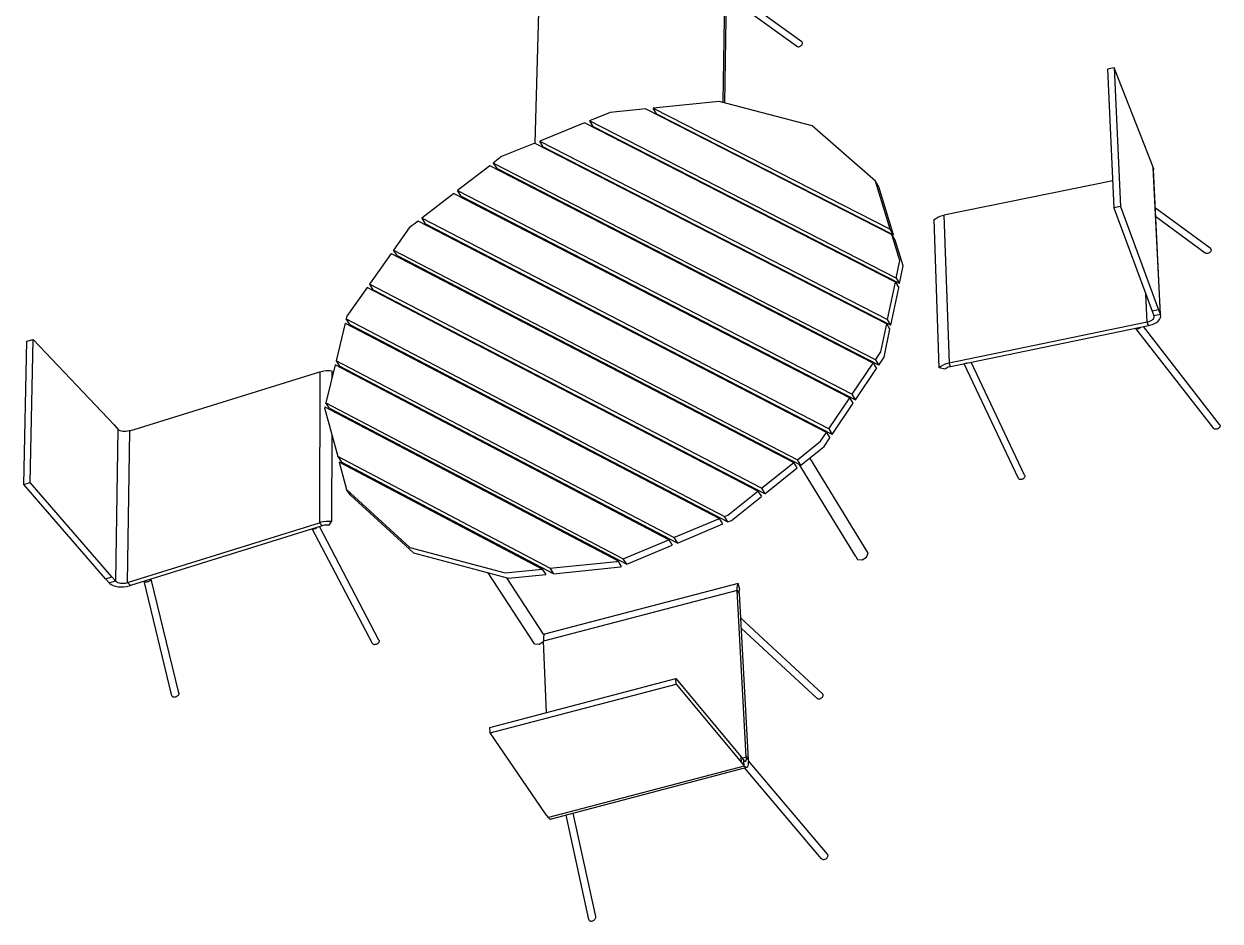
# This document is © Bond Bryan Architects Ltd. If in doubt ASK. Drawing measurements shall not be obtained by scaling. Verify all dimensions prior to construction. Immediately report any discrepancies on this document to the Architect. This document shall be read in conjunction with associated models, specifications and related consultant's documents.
# Model space of a CAD drawing. Header units: millimetres. Extents: x 14050 to 24936, y -11631 to -4577.
# Drawn here: x 14586 to 15524, y -10290 to -9586 of the extents above; entities that cross this region are included whole.
import ezdxf

# ---------------------------------------------------------------- set-up
doc = ezdxf.new("R2010")
doc.units = ezdxf.units.MM
doc.header["$MEASUREMENT"] = 0
doc.layers.add('NewA-Ee_40_20-M_GeneralFFAndEInternalMovable', color=7, linetype='Continuous')

# ---------------------------------------------------------------- blocks, each defined once
blk = doc.blocks.new('Section Elem_167_1', base_point=(19801.11, -7873.17))
at = {"layer": 'NewA-Ee_40_20-M_GeneralFFAndEInternalMovable', "linetype": 'Continuous'}
for p, q in [((15131.41, -9646.75), (15079.77, -9651.89)), ((15204.34, -9665.65), (15131.41, -9646.75)), ((15046.12, -9655.24), (15029.7, -9661.93)), ((15073.94, -9652.47), (15046.12, -9655.24)), ((15073.94, -9652.47), (15266.98, -9751.07)), ((15079.77, -9651.89), (15265.67, -9746.81)), ((15082.41, -9656.25), (15079.77, -9651.89)), ((15082.41, -9656.25), (15268.23, -9751.15)), ((15025.82, -9663.51), (14990.81, -9677.76)), ((15269.66, -9788.4), (15025.82, -9663.51)), ((15270.35, -9785.14), (15029.7, -9661.93)), ((15029.7, -9661.93), (15032.37, -9666.28)), ((15272.91, -9789.47), (15032.37, -9666.28)), ((15254.14, -9709.26), (15204.34, -9665.65)), ((14990.81, -9677.76), (15263.53, -9817.78)), ((14993.51, -9682.11), (14990.81, -9677.76)), ((14986.92, -9679.34), (14960.93, -9689.92)), ((14986.92, -9679.34), (15262.84, -9821.05)), ((14993.51, -9682.11), (15266.1, -9822.1)), ((14951.61, -9697.11), (14926.39, -9716.58)), ((15252.21, -9851.93), (14951.61, -9697.11)), ((14960.93, -9689.92), (14954.41, -9694.95)), ((15254.03, -9849.23), (14954.41, -9694.95)), ((14954.41, -9694.95), (14957.13, -9699.3)), ((15256.62, -9853.54), (14957.13, -9699.3)), ((15171.93, -9701.9), (15171.7, -9702.41)), ((15177.54, -9705.39), (15178.11, -9705.06)), ((15186.33, -9709.88), (15185.86, -9709.08)), ((15265.67, -9746.81), (15254.14, -9709.26)), ((15256.7, -9713.61), (15254.14, -9709.26)), ((15268.23, -9751.15), (15256.7, -9713.61)), ((14923.58, -9718.74), (14898.27, -9738.27)), ((14923.58, -9718.74), (15233.97, -9879.05)), ((14926.39, -9716.58), (15235.8, -9876.33)), ((14929.13, -9720.92), (14926.39, -9716.58)), ((14929.13, -9720.92), (15238.4, -9880.64)), ((14895.45, -9740.44), (14888.41, -9745.88)), ((15215.65, -9906.28), (14895.45, -9740.44)), ((15217.48, -9903.55), (14898.27, -9738.27)), ((14898.27, -9738.27), (14901.04, -9742.61)), ((15220.1, -9907.85), (14901.04, -9742.61)), ((15177.15, -9740.42), (15176.67, -9740.77)), ((15180.31, -9742.05), (15179.83, -9742.39)), ((14888.41, -9745.88), (14876.16, -9763.21)), ((15200.89, -9753.17), (15200.38, -9752.32)), ((15268.23, -9751.15), (15265.67, -9746.81)), ((15273.22, -9771.38), (15266.98, -9751.07)), ((15269.54, -9755.4), (15266.98, -9751.07)), ((15147.83, -9761.36), (15147.33, -9761.72)), ((15217.2, -9761.53), (15216.7, -9760.68)), ((15275.78, -9775.71), (15269.54, -9755.4)), ((14874.28, -9765.88), (14857.26, -9789.96)), ((14874.28, -9765.88), (15190.02, -9929.87)), ((14876.16, -9763.21), (15192.83, -9927.63)), ((14878.95, -9767.54), (14876.16, -9763.21)), ((14878.95, -9767.54), (15195.46, -9931.93)), ((15151.01, -9762.99), (15150.5, -9763.35)), ((15270.35, -9785.14), (15273.22, -9771.38)), ((15272.91, -9789.47), (15275.78, -9775.71)), ((15164.7, -9950.05), (14857.26, -9789.96)), ((14857.26, -9789.96), (14860.06, -9794.28)), ((15118.43, -9782.37), (15117.89, -9782.75)), ((15121.6, -9784), (15121.07, -9784.39)), ((15263.53, -9817.78), (15269.66, -9788.4)), ((15269.66, -9788.4), (15272.23, -9792.72)), ((15270.35, -9785.14), (15272.91, -9789.47)), ((14855.37, -9792.64), (14839.56, -9815.02)), ((15161.89, -9952.29), (14855.37, -9792.64)), ((15167.36, -9954.33), (14860.06, -9794.28)), ((14937.64, -9798.79), (14936.91, -9797.64)), ((15266.1, -9822.1), (15272.23, -9792.72)), ((14954.98, -9807.8), (14954.26, -9806.65)), ((15088.92, -9803.44), (15088.36, -9803.84)), ((15092.1, -9805.08), (15091.54, -9805.49)), ((15232.09, -9805.26), (15231.55, -9804.35)), ((15238.53, -9808.56), (15239.1, -9808.23)), ((14839.56, -9815.02), (14839.03, -9817.2)), ((14839.03, -9817.2), (15135.73, -9972.14)), ((14841.84, -9821.52), (14839.03, -9817.2)), ((15266.1, -9822.1), (15263.53, -9817.78)), ((14838.24, -9820.48), (14831.1, -9850.01)), ((14838.24, -9820.48), (15131.76, -9973.8)), ((14841.84, -9821.52), (15138.4, -9976.42)), ((15059.32, -9824.58), (15058.73, -9825.01)), ((15062.51, -9826.23), (15061.91, -9826.66)), ((15258.28, -9842.92), (15262.84, -9821.05)), ((15260.86, -9847.24), (15265.42, -9825.37)), ((15265.42, -9825.37), (15262.84, -9821.05)), ((15254.03, -9849.23), (15258.28, -9842.92)), ((15256.62, -9853.54), (15260.86, -9847.24)), ((14830.31, -9853.3), (14823.13, -9882.98)), ((15092.06, -9990.41), (14830.31, -9853.3)), ((15096.03, -9988.75), (14831.1, -9850.01)), ((14831.1, -9850.01), (14833.93, -9854.32)), ((15098.73, -9993.02), (14833.93, -9854.32)), ((14972.64, -9853.72), (14971.88, -9852.52)), ((15037.04, -9850.42), (15037.42, -9849.85)), ((15039.96, -9851.93), (15040.34, -9851.36)), ((15235.8, -9876.33), (15252.21, -9851.93)), ((15238.4, -9880.64), (15254.8, -9856.24)), ((15252.21, -9851.93), (15254.8, -9856.24)), ((15254.03, -9849.23), (15256.62, -9853.54)), ((14989.89, -9862.7), (14989.12, -9861.5)), ((14823.13, -9882.98), (15056.23, -10005.4)), ((14825.97, -9887.28), (14823.13, -9882.98)), ((15018.79, -9877.76), (15019.19, -9877.16)), ((15021.71, -9879.28), (15022.11, -9878.68)), ((15217.48, -9903.55), (15233.97, -9879.05)), ((15220.1, -9907.85), (15236.57, -9883.35)), ((15236.57, -9883.35), (15233.97, -9879.05)), ((15238.4, -9880.64), (15235.8, -9876.33)), ((14822.34, -9886.28), (14822.15, -9887.04)), ((14822.15, -9887.04), (14832.46, -9925.24)), ((14822.34, -9886.28), (15052.25, -10007.06)), ((14825.97, -9887.28), (15058.96, -10009.67)), ((15000.47, -9905.22), (15000.88, -9904.59)), ((15003.39, -9906.74), (15003.8, -9906.12)), ((15211.05, -9913.11), (15215.65, -9906.28)), ((15213.68, -9917.4), (15218.27, -9910.58)), ((15215.65, -9906.28), (15218.27, -9910.58)), ((15217.48, -9903.55), (15220.1, -9907.85)), ((15192.83, -9927.63), (15211.05, -9913.11)), ((15195.46, -9931.93), (15213.68, -9917.4)), ((14998.75, -10012.83), (14832.46, -9925.24)), ((14832.46, -9925.24), (14835.3, -9929.53)), ((14992.75, -10013.44), (14833.64, -9929.61)), ((14833.64, -9929.61), (14839.38, -9950.9)), ((15001.52, -10017.1), (14835.3, -9929.53)), ((15164.7, -9950.05), (15190.02, -9929.87)), ((15192.66, -9934.16), (15190.02, -9929.87)), ((15195.46, -9931.93), (15192.83, -9927.63)), ((15238.53, -10003.53), (15194.11, -9931.22)), ((15248.42, -10000.95), (15202.63, -9926.21)), ((14982.06, -9932.79), (14982.5, -9932.14)), ((14984.98, -9934.32), (14985.42, -9933.67)), ((15167.36, -9954.33), (15192.66, -9934.16)), ((15164.7, -9950.05), (15167.36, -9954.33)), ((14839.38, -9950.9), (14889.03, -9996.48)), ((14842.22, -9955.18), (14839.38, -9950.9)), ((14842.22, -9955.18), (14891.85, -10000.76)), ((15138.38, -9971.03), (15161.89, -9952.29)), ((15141.05, -9975.31), (15164.55, -9956.58)), ((15161.89, -9952.29), (15164.55, -9956.58)), ((14963.58, -9960.48), (14964.04, -9959.8)), ((14966.5, -9962.02), (14966.96, -9961.34)), ((14925.22, -9977.86), (14924.26, -9976.4)), ((15096.03, -9988.75), (15131.76, -9973.8)), ((15098.73, -9993.02), (15134.44, -9978.08)), ((15134.44, -9978.08), (15131.76, -9973.8)), ((15135.73, -9972.14), (15138.38, -9971.03)), ((15138.4, -9976.42), (15135.73, -9972.14)), ((15138.4, -9976.42), (15141.05, -9975.31)), ((14943.55, -9987.52), (14942.6, -9986.06)), ((14945.02, -9988.29), (14945.5, -9987.59)), ((14889.03, -9996.48), (14963.58, -10016.42)), ((14947.95, -9989.83), (14948.42, -9989.13)), ((15056.23, -10005.4), (15092.06, -9990.41)), ((15058.96, -10009.67), (15094.76, -9994.69)), ((15092.06, -9990.41), (15094.76, -9994.69)), ((15096.03, -9988.75), (15098.73, -9993.02)), ((14891.85, -10000.76), (14966.37, -10020.69)), ((15058.96, -10009.67), (15056.23, -10005.4)), ((15238.53, -10003.53), (15240.06, -10005.93)), ((15240.06, -10005.93), (15243.59, -10006.17)), ((15243.59, -10006.17), (15247.05, -10004.11)), ((15247.05, -10004.11), (15248.42, -10000.95)), ((14963.58, -10016.42), (14992.75, -10013.44)), ((14992.75, -10013.44), (14995.52, -10017.71)), ((14998.75, -10012.83), (15051.33, -10007.45)), ((14998.75, -10012.83), (15001.52, -10017.1)), ((15001.52, -10017.1), (15054.07, -10011.72)), ((15051.33, -10007.45), (15052.25, -10007.06)), ((15054.98, -10011.34), (15052.25, -10007.06)), ((15054.07, -10011.72), (15054.98, -10011.34)), ((14986.81, -10072), (14950.46, -10016.44)), ((14993.82, -10064.55), (14964.95, -10020.31)), ((14966.37, -10020.69), (14995.52, -10017.71)), ((14986.81, -10072), (14990.35, -10072.24)), ((14990.35, -10072.24), (14993.69, -10070.27)), ((14994.15, -10065.09), (14993.82, -10064.55))]:
    blk.add_line(p, q, dxfattribs=at)
blk = doc.blocks.new('Section Elem_178_1', base_point=(19801.11, -7873.17))
at = {"layer": 'NewA-Ee_40_20-M_GeneralFFAndEInternalMovable', "linetype": 'Continuous'}
for p, q in [((15082.79, -9443.94), (14944.09, -9478.47)), ((15082.86, -9440.47), (14944.21, -9474.98)), ((15082.86, -9440.47), (15082.79, -9443.94)), ((15131.98, -9527.57), (15082.79, -9443.94)), ((15132.04, -9524.1), (15082.86, -9440.47)), ((14944.21, -9474.98), (14944.09, -9478.47)), ((14944.09, -9478.47), (14985.76, -9564.25)), ((15132.04, -9524.1), (15131.98, -9527.57)), ((15134.05, -9531.48), (15131.98, -9527.57)), ((15134.1, -9528.01), (15132.04, -9524.1)), ((15134.1, -9528.01), (15134.05, -9531.48)), ((15134.1, -9528.01), (15134.42, -9528.6)), ((14987.89, -9568.15), (15134.05, -9531.48)), ((15134.05, -9531.48), (15134.23, -9531.82)), ((15134.23, -9531.82), (15134.58, -9532.63)), ((15134.42, -9528.6), (15135.03, -9530.03)), ((15134.58, -9532.63), (15134.91, -9533.55)), ((15134.91, -9533.55), (15135.22, -9534.54)), ((15135.03, -9530.03), (15135.62, -9531.63)), ((15135.22, -9534.54), (15135.49, -9535.59)), ((15135.49, -9535.59), (15135.71, -9536.65)), ((15135.62, -9531.63), (15136.15, -9533.38)), ((15135.71, -9536.65), (15135.88, -9537.69)), ((15135.88, -9537.69), (15135.99, -9538.68)), ((15136.15, -9533.38), (15136.62, -9535.2)), ((15136.62, -9535.2), (15137.01, -9537.05)), ((15137.01, -9537.05), (15137.31, -9538.88)), ((14989.88, -9576.71), (15136.04, -9540.01)), ((15136.04, -9540.01), (15134.39, -9647.53)), ((15135.99, -9538.68), (15136.04, -9539.6)), ((15135.99, -9647.94), (15137.58, -9542.93)), ((15136.04, -9539.6), (15136.04, -9540.01)), ((15137.58, -9542.93), (15136.04, -9540.01)), ((15137.31, -9538.88), (15137.5, -9540.62)), ((15137.5, -9540.62), (15137.59, -9542.22)), ((15137.58, -9542.93), (15137.53, -9542.94)), ((15137.59, -9542.22), (15137.58, -9542.93)), ((14985.76, -9564.25), (14987.89, -9568.15)), ((15192.22, -9603.36), (15137.27, -9563.76)), ((15196.23, -9599.76), (15137.36, -9557.27)), ((14988.07, -9568.5), (14987.89, -9568.15)), ((14988.44, -9569.31), (14988.07, -9568.5)), ((14988.78, -9570.23), (14988.44, -9569.31)), ((14989.09, -9571.23), (14988.78, -9570.23)), ((14989.36, -9572.27), (14989.09, -9571.23)), ((14989.58, -9573.34), (14989.36, -9572.27)), ((14989.74, -9574.38), (14989.58, -9573.34)), ((14989.85, -9575.38), (14989.74, -9574.38)), ((14989.88, -9576.71), (14986.94, -9679.35)), ((14989.89, -9576.3), (14989.85, -9575.38)), ((14989.88, -9576.71), (14989.89, -9576.3)), ((15192.22, -9603.36), (15192.53, -9603.53)), ((15194.65, -9603.44), (15195.09, -9603.24)), ((15195.09, -9603.24), (15195.5, -9602.98)), ((15195.5, -9602.98), (15195.88, -9602.69)), ((15195.88, -9602.69), (15196.2, -9602.36)), ((15196.2, -9602.36), (15196.46, -9602)), ((15196.49, -9599.98), (15196.23, -9599.76)), ((15196.46, -9602), (15196.66, -9601.64)), ((15196.68, -9600.25), (15196.49, -9599.98)), ((15196.66, -9601.64), (15196.78, -9601.27)), ((15196.79, -9600.56), (15196.68, -9600.25)), ((15196.78, -9601.27), (15196.83, -9600.91)), ((15196.83, -9600.91), (15196.79, -9600.56)), ((15192.53, -9603.53), (15192.9, -9603.64)), ((15192.9, -9603.64), (15193.31, -9603.69)), ((15193.31, -9603.69), (15193.75, -9603.67)), ((15193.75, -9603.67), (15194.2, -9603.58)), ((15194.2, -9603.58), (15194.65, -9603.44)), ((15088.27, -9659.24), (15087.54, -9659.42)), ((15098.14, -9664.84), (15098.87, -9664.65)), ((15041.67, -9671.04), (15040.9, -9671.24)), ((15051.49, -9676.66), (15052.26, -9676.46)), ((14994.99, -9682.86), (14994.18, -9683.07)), ((15004.76, -9688.5), (15005.57, -9688.3)), ((15006.39, -9689.34), (15006.2, -9688.62)), ((15198.89, -9716.29), (15197.71, -9715.13)), ((15010.63, -9727.51), (15010.44, -9726.75)), ((15017.28, -9730.93), (15017.08, -9730.17))]:
    blk.add_line(p, q, dxfattribs=at)
blk = doc.blocks.new('Section Elem_179_1', base_point=(19801.11, -7873.17))
at = {"layer": 'NewA-Ee_40_20-M_GeneralFFAndEInternalMovable', "linetype": 'Continuous'}
for p, q in [((15441.11, -9620.35), (15436.06, -9621.37)), ((15436.06, -9621.37), (15441, -9730.11)), ((15470.49, -9694.83), (15441.11, -9620.35)), ((15441.11, -9620.35), (15446.09, -9729.07)), ((15471.85, -9698.42), (15470.49, -9694.83)), ((15471.85, -9698.42), (15472.06, -9698.97)), ((15477.38, -9813.75), (15471.85, -9698.42)), ((15472.06, -9698.97), (15472.12, -9700.12)), ((15477.59, -9814.3), (15472.12, -9700.12)), ((15440.03, -9708.79), (15307.71, -9735.83)), ((15446.09, -9729.07), (15441, -9730.11)), ((15441, -9730.11), (15470.96, -9811.22)), ((15446.09, -9729.07), (15476.01, -9810.18)), ((15516.48, -9761.85), (15473.56, -9730.28)), ((15300.1, -9739.36), (15301.39, -9738.33)), ((15304.1, -9855.49), (15300.1, -9739.36)), ((15301.39, -9738.33), (15302.95, -9737.42)), ((15302.95, -9737.42), (15304.73, -9736.64)), ((15304.73, -9736.64), (15306.68, -9736.04)), ((15306.68, -9736.04), (15307.71, -9735.83)), ((15307.71, -9735.83), (15311.78, -9851.93)), ((15512.61, -9765.61), (15473.89, -9737.19)), ((15516.48, -9761.85), (15516.75, -9762.07)), ((15516.75, -9762.07), (15516.96, -9762.34)), ((15516.96, -9762.34), (15517.1, -9762.65)), ((15517.1, -9762.65), (15517.16, -9762.99)), ((15512.94, -9765.77), (15512.61, -9765.61)), ((15513.33, -9765.87), (15512.94, -9765.77)), ((15513.75, -9765.91), (15513.33, -9765.87)), ((15514.19, -9765.88), (15513.75, -9765.91)), ((15514.65, -9765.78), (15514.19, -9765.88)), ((15515.1, -9765.62), (15514.65, -9765.78)), ((15515.54, -9765.41), (15515.1, -9765.62)), ((15515.94, -9765.14), (15515.54, -9765.41)), ((15516.3, -9764.83), (15515.94, -9765.14)), ((15516.61, -9764.48), (15516.3, -9764.83)), ((15516.86, -9764.12), (15516.61, -9764.48)), ((15517.04, -9763.74), (15516.86, -9764.12)), ((15517.14, -9763.36), (15517.04, -9763.74)), ((15517.16, -9762.99), (15517.14, -9763.36)), ((15466.99, -9819.76), (15465.95, -9797.64)), ((15468.69, -9819.29), (15469.72, -9818.84)), ((15469.72, -9818.84), (15470.61, -9818.32)), ((15470.61, -9818.32), (15471.36, -9817.73)), ((15476.01, -9810.18), (15470.96, -9811.22)), ((15470.96, -9811.22), (15472.34, -9814.79)), ((15471.36, -9817.73), (15471.93, -9817.1)), ((15471.93, -9817.1), (15472.31, -9816.43)), ((15472.31, -9816.43), (15472.49, -9815.76)), ((15477.38, -9813.75), (15472.34, -9814.79)), ((15472.46, -9815.11), (15472.34, -9814.79)), ((15472.49, -9815.76), (15472.46, -9815.11)), ((15474.36, -9819.92), (15475.67, -9818.89)), ((15475.67, -9818.89), (15476.67, -9817.78)), ((15476.01, -9810.18), (15477.38, -9813.75)), ((15476.67, -9817.78), (15477.33, -9816.62)), ((15477.33, -9816.62), (15477.64, -9815.45)), ((15477.59, -9814.3), (15477.38, -9813.75)), ((15477.64, -9815.45), (15477.59, -9814.3)), ((15466.99, -9819.76), (15311.78, -9851.93)), ((15312.86, -9854.61), (15468.02, -9822.43)), ((15458.07, -9824.52), (15458.06, -9824.5)), ((15458.24, -9824.74), (15458.07, -9824.52)), ((15458.46, -9824.91), (15458.24, -9824.74)), ((15519.33, -9903.15), (15458.24, -9824.74)), ((15458.75, -9825.02), (15458.46, -9824.91)), ((15459.09, -9825.07), (15458.75, -9825.02)), ((15459.47, -9825.07), (15459.09, -9825.07)), ((15459.88, -9825), (15459.47, -9825.07)), ((15460.3, -9824.87), (15459.88, -9825)), ((15460.73, -9824.68), (15460.3, -9824.87)), ((15461.15, -9824.45), (15460.73, -9824.68)), ((15461.54, -9824.17), (15461.15, -9824.45)), ((15461.9, -9823.86), (15461.54, -9824.17)), ((15462.09, -9823.66), (15461.9, -9823.86)), ((15523.81, -9899.97), (15464.08, -9823.25)), ((15466.99, -9819.76), (15467.58, -9819.63)), ((15468.02, -9822.43), (15466.99, -9819.76)), ((15467.58, -9819.63), (15468.69, -9819.29)), ((15468.02, -9822.43), (15469.05, -9822.22)), ((15469.05, -9822.22), (15471, -9821.61)), ((15471, -9821.61), (15472.79, -9820.83)), ((15472.79, -9820.83), (15474.36, -9819.92)), ((15305.4, -9854.46), (15304.1, -9855.49)), ((15308.48, -9856.64), (15304.1, -9855.49)), ((15306.98, -9853.54), (15305.4, -9854.46)), ((15308.77, -9852.76), (15306.98, -9853.54)), ((15309.22, -9856.05), (15308.48, -9856.64)), ((15310.74, -9852.15), (15308.77, -9852.76)), ((15310.12, -9855.52), (15309.22, -9856.05)), ((15311.15, -9855.08), (15310.12, -9855.52)), ((15311.78, -9851.93), (15310.74, -9852.15)), ((15312.27, -9854.73), (15311.15, -9855.08)), ((15312.86, -9854.61), (15311.78, -9851.93)), ((15312.86, -9854.61), (15312.27, -9854.73)), ((15366.11, -9942.41), (15323.47, -9852.41)), ((15325.02, -9852.14), (15324.65, -9852.16)), ((15325.48, -9852.04), (15325.02, -9852.14)), ((15325.94, -9851.9), (15325.48, -9852.04)), ((15370.98, -9939.69), (15329.12, -9851.23)), ((15519.61, -9903.39), (15519.33, -9903.15)), ((15519.95, -9903.57), (15519.61, -9903.39)), ((15522.14, -9903.52), (15521.68, -9903.66)), ((15522.58, -9903.32), (15522.14, -9903.52)), ((15522.99, -9903.06), (15522.58, -9903.32)), ((15523.35, -9902.77), (15522.99, -9903.06)), ((15523.67, -9902.43), (15523.35, -9902.77)), ((15523.92, -9902.07), (15523.67, -9902.43)), ((15523.81, -9899.97), (15524.02, -9900.26)), ((15524.09, -9901.69), (15523.92, -9902.07)), ((15524.02, -9900.26), (15524.16, -9900.58)), ((15524.2, -9901.31), (15524.09, -9901.69)), ((15524.16, -9900.58), (15524.22, -9900.94)), ((15524.22, -9900.94), (15524.2, -9901.31)), ((15520.34, -9903.69), (15519.95, -9903.57)), ((15520.76, -9903.74), (15520.34, -9903.69)), ((15521.22, -9903.73), (15520.76, -9903.74)), ((15521.68, -9903.66), (15521.22, -9903.73)), ((15370.98, -9939.69), (15371.11, -9940.02)), ((15371.14, -9940.75), (15371.03, -9941.13)), ((15371.11, -9940.02), (15371.16, -9940.37)), ((15371.16, -9940.37), (15371.14, -9940.75)), ((15366.31, -9942.7), (15366.11, -9942.41)), ((15366.59, -9942.93), (15366.31, -9942.7)), ((15366.92, -9943.11), (15366.59, -9942.93)), ((15367.3, -9943.22), (15366.92, -9943.11)), ((15367.72, -9943.27), (15367.3, -9943.22)), ((15368.17, -9943.25), (15367.72, -9943.27)), ((15368.62, -9943.16), (15368.17, -9943.25)), ((15369.08, -9943.01), (15368.62, -9943.16)), ((15369.52, -9942.8), (15369.08, -9943.01)), ((15369.92, -9942.54), (15369.52, -9942.8)), ((15370.29, -9942.23), (15369.92, -9942.54)), ((15370.6, -9941.89), (15370.29, -9942.23)), ((15370.85, -9941.52), (15370.6, -9941.89)), ((15371.03, -9941.13), (15370.85, -9941.52))]:
    blk.add_line(p, q, dxfattribs=at)
blk = doc.blocks.new('Section Elem_180_1', base_point=(19801.11, -7873.17))
at = {"layer": 'NewA-Ee_40_20-M_GeneralFFAndEInternalMovable', "linetype": 'Continuous'}
for p, q in [((14586.38, -9947.19), (14588.7, -9834.77)), ((14588.7, -9834.77), (14593.64, -9833.24)), ((14591.36, -9945.65), (14593.64, -9833.24)), ((14593.64, -9833.24), (14657.03, -9900.42)), ((14669.35, -9904.92), (14818.45, -9858.73)), ((14818.45, -9858.73), (14818.1, -9977.07)), ((14818.45, -9858.73), (14819.44, -9858.42)), ((14818.45, -9858.73), (14818.52, -9858.81)), ((14819.44, -9858.42), (14821.54, -9857.99)), ((14821.54, -9857.99), (14823.7, -9857.75)), ((14823.7, -9857.75), (14825.85, -9857.72)), ((14825.85, -9857.72), (14827.92, -9857.9)), ((14827.92, -9857.9), (14827.91, -9863.22)), ((14827.85, -9888.27), (14827.85, -9889.18)), ((14830.53, -9890.59), (14828.96, -9888.85)), ((14657.03, -9900.42), (14659.94, -9903.68)), ((14659.94, -9903.68), (14658.14, -10022.75)), ((14659.94, -9903.68), (14659.86, -9903.7)), ((14660.19, -9903.97), (14659.94, -9903.68)), ((14660.89, -9904.47), (14660.19, -9903.97)), ((14661.76, -9904.88), (14660.89, -9904.47)), ((14662.77, -9905.2), (14661.76, -9904.88)), ((14663.89, -9905.41), (14662.77, -9905.2)), ((14665.09, -9905.5), (14663.89, -9905.41)), ((14666.33, -9905.48), (14665.09, -9905.5)), ((14667.57, -9905.35), (14666.33, -9905.48)), ((14668.78, -9905.1), (14667.57, -9905.35)), ((14667.64, -10023.94), (14669.35, -9904.92)), ((14669.35, -9904.92), (14668.78, -9905.1)), ((14669.35, -9904.92), (14669.42, -9905.01)), ((14827.81, -9908.01), (14827.66, -9976.19)), ((14586.38, -9947.19), (14591.36, -9945.65)), ((14650.28, -10021.05), (14586.38, -9947.19)), ((14655.2, -10019.52), (14591.36, -9945.65)), ((14667.64, -10023.94), (14818.1, -9977.07)), ((14819.1, -9976.75), (14818.1, -9977.07)), ((14818.1, -9977.07), (14820.24, -9979.5)), ((14821.22, -9976.31), (14819.1, -9976.75)), ((14823.4, -9976.07), (14821.22, -9976.31)), ((14825.57, -9976.03), (14823.4, -9976.07)), ((14827.66, -9976.19), (14825.57, -9976.03)), ((14825.7, -9978.99), (14827.66, -9976.19)), ((14820.24, -9979.5), (14669.84, -10026.36)), ((14859.7, -10071.89), (14812.5, -9981.91)), ((14813.03, -9981.75), (14813.18, -9981.78)), ((14813.18, -9981.78), (14813.6, -9981.81)), ((14813.6, -9981.81), (14814.05, -9981.78)), ((14814.05, -9981.78), (14814.51, -9981.68)), ((14814.51, -9981.68), (14814.98, -9981.53)), ((14814.98, -9981.53), (14815.44, -9981.33)), ((14815.44, -9981.33), (14815.88, -9981.09)), ((14815.88, -9981.09), (14816.28, -9980.8)), ((14816.28, -9980.8), (14816.41, -9980.69)), ((14864.72, -10069.11), (14818.11, -9980.16)), ((14820.82, -9979.32), (14820.24, -9979.5)), ((14822.03, -9979.07), (14820.82, -9979.32)), ((14823.27, -9978.93), (14822.03, -9979.07)), ((14824.51, -9978.9), (14823.27, -9978.93)), ((14825.7, -9978.99), (14824.51, -9978.9)), ((14650.28, -10021.05), (14655.2, -10019.52)), ((14653.22, -10024.28), (14650.28, -10021.05)), ((14653.22, -10024.28), (14658.14, -10022.75)), ((14653.22, -10024.28), (14653.67, -10024.78)), ((14653.67, -10024.78), (14654.91, -10025.64)), ((14658.14, -10022.75), (14655.2, -10019.52)), ((14658.14, -10022.75), (14658.4, -10023.03)), ((14658.4, -10023.03), (14659.11, -10023.53)), ((14659.11, -10023.53), (14659.98, -10023.94)), ((14659.98, -10023.94), (14661, -10024.25)), ((14661, -10024.25), (14662.13, -10024.45)), ((14662.13, -10024.45), (14663.34, -10024.54)), ((14663.34, -10024.54), (14664.59, -10024.51)), ((14664.59, -10024.51), (14665.85, -10024.37)), ((14665.85, -10024.37), (14667.07, -10024.11)), ((14667.07, -10024.11), (14667.64, -10023.94)), ((14667.64, -10023.94), (14669.84, -10026.36)), ((14702.47, -10112.85), (14680.55, -10023.02)), ((14680.79, -10022.94), (14680.95, -10023.07)), ((14680.95, -10023.07), (14681.28, -10023.24)), ((14681.28, -10023.24), (14681.68, -10023.36)), ((14681.68, -10023.36), (14682.12, -10023.43)), ((14682.12, -10023.43), (14682.59, -10023.44)), ((14682.59, -10023.44), (14683.08, -10023.38)), ((14683.08, -10023.38), (14683.57, -10023.28)), ((14683.57, -10023.28), (14684.05, -10023.12)), ((14684.05, -10023.12), (14684.51, -10022.91)), ((14684.51, -10022.91), (14684.92, -10022.66)), ((14684.92, -10022.66), (14685.29, -10022.38)), ((14685.29, -10022.38), (14685.58, -10022.07)), ((14685.58, -10022.07), (14685.81, -10021.74)), ((14685.81, -10021.74), (14685.95, -10021.41)), ((14685.95, -10021.41), (14685.97, -10021.33)), ((14707.86, -10110.57), (14686.12, -10021.28)), ((14654.91, -10025.64), (14656.44, -10026.36)), ((14656.44, -10026.36), (14658.23, -10026.9)), ((14658.23, -10026.9), (14660.21, -10027.25)), ((14660.21, -10027.25), (14662.32, -10027.41)), ((14662.32, -10027.41), (14664.51, -10027.36)), ((14664.51, -10027.36), (14666.7, -10027.11)), ((14666.7, -10027.11), (14668.84, -10026.67)), ((14668.84, -10026.67), (14669.84, -10026.36)), ((14859.9, -10072.18), (14859.7, -10071.89)), ((14860.16, -10072.42), (14859.9, -10072.18)), ((14863.13, -10072.29), (14862.68, -10072.5)), ((14863.55, -10072.02), (14863.13, -10072.29)), ((14863.93, -10071.7), (14863.55, -10072.02)), ((14864.26, -10071.35), (14863.93, -10071.7)), ((14864.53, -10070.98), (14864.26, -10071.35)), ((14864.72, -10070.59), (14864.53, -10070.98)), ((14864.72, -10069.11), (14864.84, -10069.45)), ((14864.84, -10070.19), (14864.72, -10070.59)), ((14864.84, -10069.45), (14864.88, -10069.81)), ((14864.88, -10069.81), (14864.84, -10070.19)), ((14860.49, -10072.6), (14860.16, -10072.42)), ((14860.88, -10072.71), (14860.49, -10072.6)), ((14861.3, -10072.76), (14860.88, -10072.71)), ((14861.75, -10072.74), (14861.3, -10072.76)), ((14862.21, -10072.65), (14861.75, -10072.74)), ((14862.68, -10072.5), (14862.21, -10072.65)), ((14702.59, -10113.18), (14702.47, -10112.85)), ((14702.79, -10113.47), (14702.59, -10113.18)), ((14703.06, -10113.7), (14702.79, -10113.47)), ((14703.39, -10113.87), (14703.06, -10113.7)), ((14703.78, -10113.98), (14703.39, -10113.87)), ((14704.21, -10114.01), (14703.78, -10113.98)), ((14704.67, -10113.98), (14704.21, -10114.01)), ((14705.14, -10113.88), (14704.67, -10113.98)), ((14705.62, -10113.71), (14705.14, -10113.88)), ((14706.08, -10113.48), (14705.62, -10113.71)), ((14706.51, -10113.2), (14706.08, -10113.48)), ((14706.9, -10112.87), (14706.51, -10113.2)), ((14707.24, -10112.51), (14706.9, -10112.87)), ((14707.52, -10112.12), (14707.24, -10112.51)), ((14707.72, -10111.72), (14707.52, -10112.12)), ((14707.85, -10111.32), (14707.72, -10111.72)), ((14707.9, -10110.94), (14707.85, -10111.32)), ((14707.86, -10110.57), (14707.9, -10110.94))]:
    blk.add_line(p, q, dxfattribs=at)
blk = doc.blocks.new('Section Elem_181_1', base_point=(19801.11, -7873.17))
at = {"layer": 'NewA-Ee_40_20-M_GeneralFFAndEInternalMovable', "linetype": 'Continuous'}
for p, q in [((15146.39, -10024.8), (14994.49, -10064.41)), ((15146.04, -10025.54), (15146.39, -10024.8)), ((15147.68, -10029.34), (15146.39, -10024.8)), ((15145.69, -10030.3), (14993.68, -10069.96)), ((15145.64, -10029.44), (15145.67, -10027.9)), ((15145.69, -10030.3), (15145.64, -10029.44)), ((15145.67, -10027.9), (15145.8, -10026.59)), ((15152.72, -10160.8), (15145.69, -10030.3)), ((15145.69, -10030.3), (15147.28, -10032.49)), ((15145.8, -10026.59), (15146.04, -10025.54)), ((15147.23, -10032.5), (15147.28, -10032.49)), ((15147.25, -10032), (15147.26, -10031.12)), ((15147.28, -10032.49), (15147.25, -10032)), ((15147.26, -10031.12), (15147.34, -10030.37)), ((15147.28, -10032.49), (15154.32, -10162.96)), ((15147.34, -10030.37), (15147.48, -10029.77)), ((15147.48, -10029.77), (15147.68, -10029.34)), ((15212.61, -10111.29), (15148.32, -10051.78)), ((15207.98, -10114.66), (15148.76, -10059.89)), ((14993.68, -10067.54), (14993.64, -10069.09)), ((14993.64, -10069.09), (14993.68, -10069.96)), ((14993.84, -10066.22), (14993.68, -10067.54)), ((14996.14, -10125.97), (14993.68, -10069.96)), ((14994.11, -10065.17), (14993.84, -10066.22)), ((14994.49, -10064.41), (14994.11, -10065.17)), ((14951.71, -10137.6), (15097.61, -10099.38)), ((15097.61, -10099.38), (15148.76, -10160.77)), ((15097.83, -10103.71), (15097.61, -10099.38)), ((14951.89, -10141.96), (15097.83, -10103.71)), ((15097.83, -10103.71), (15148.99, -10165.07)), ((15207.98, -10114.66), (15208.26, -10114.89)), ((15208.26, -10114.89), (15208.6, -10115.06)), ((15208.6, -10115.06), (15208.99, -10115.18)), ((15208.99, -10115.18), (15209.42, -10115.22)), ((15209.42, -10115.22), (15209.88, -10115.2)), ((15209.88, -10115.2), (15210.35, -10115.11)), ((15210.35, -10115.11), (15210.82, -10114.95)), ((15210.82, -10114.95), (15211.27, -10114.73)), ((15211.27, -10114.73), (15211.7, -10114.47)), ((15211.7, -10114.47), (15212.08, -10114.15)), ((15212.08, -10114.15), (15212.4, -10113.8)), ((15212.4, -10113.8), (15212.66, -10113.42)), ((15212.82, -10111.58), (15212.61, -10111.29)), ((15212.66, -10113.42), (15212.85, -10113.04)), ((15212.95, -10111.9), (15212.82, -10111.58)), ((15212.85, -10113.04), (15212.97, -10112.64)), ((15213, -10112.26), (15212.95, -10111.9)), ((15212.97, -10112.64), (15213, -10112.26)), ((14951.89, -10141.96), (14951.71, -10137.6)), ((14995.45, -10205.54), (14951.89, -10141.96)), ((15148.76, -10160.77), (15150.9, -10163.65)), ((15148.99, -10165.07), (15148.76, -10160.77)), ((15148.99, -10165.07), (15151.13, -10167.94)), ((15149.43, -10161.67), (15152.72, -10160.8)), ((15150.9, -10163.65), (15150.84, -10163.66)), ((15151.08, -10163.9), (15150.9, -10163.65)), ((15151.13, -10167.94), (15150.9, -10163.65)), ((15151.44, -10164.22), (15151.08, -10163.9)), ((15151.77, -10164.35), (15151.44, -10164.22)), ((15152.07, -10164.29), (15151.77, -10164.35)), ((15152.32, -10164.03), (15152.07, -10164.29)), ((15152.52, -10163.58), (15152.32, -10164.03)), ((15152.66, -10162.97), (15152.52, -10163.58)), ((15152.74, -10162.2), (15152.66, -10162.97)), ((15152.72, -10160.8), (15152.75, -10161.3)), ((15152.72, -10160.8), (15154.32, -10162.96)), ((15152.75, -10161.3), (15152.74, -10162.2)), ((15154.35, -10165.41), (15154.21, -10166.75)), ((15154.32, -10162.96), (15154.27, -10162.97)), ((15154.32, -10162.96), (15154.37, -10163.83)), ((15154.37, -10163.83), (15154.35, -10165.41)), ((15216.38, -10237.17), (15154.37, -10163.88)), ((15151.13, -10167.94), (14997.67, -10208.4)), ((15153.18, -10169.06), (14999.82, -10209.5)), ((15151.45, -10168.38), (15151.13, -10167.94)), ((15152.08, -10168.95), (15151.45, -10168.38)), ((15211.8, -10240.61), (15151.56, -10169.49)), ((15152.66, -10169.17), (15152.08, -10168.95)), ((15153.18, -10169.06), (15152.66, -10169.17)), ((15153.62, -10168.61), (15153.18, -10169.06)), ((15153.97, -10167.83), (15153.62, -10168.61)), ((15154.21, -10166.75), (15153.97, -10167.83)), ((14997.67, -10208.4), (14995.45, -10205.54)), ((14997.67, -10208.4), (14998.01, -10208.84)), ((14998.01, -10208.84), (14998.66, -10209.4)), ((14998.66, -10209.4), (14999.27, -10209.62)), ((14999.27, -10209.62), (14999.82, -10209.5)), ((15029.28, -10288.32), (15011.44, -10206.43)), ((15034.72, -10286.1), (15017.07, -10204.95)), ((15211.8, -10240.61), (15212.09, -10240.85)), ((15212.09, -10240.85), (15212.45, -10241.03)), ((15212.45, -10241.03), (15212.85, -10241.14)), ((15212.85, -10241.14), (15213.29, -10241.19)), ((15213.76, -10241.16), (15214.23, -10241.07)), ((15214.23, -10241.07), (15214.7, -10240.91)), ((15214.7, -10240.91), (15215.16, -10240.69)), ((15215.16, -10240.69), (15215.58, -10240.42)), ((15215.58, -10240.42), (15215.95, -10240.1)), ((15215.95, -10240.1), (15216.27, -10239.74)), ((15216.27, -10239.74), (15216.53, -10239.35)), ((15216.61, -10237.46), (15216.38, -10237.17)), ((15216.53, -10239.35), (15216.7, -10238.95)), ((15216.75, -10237.8), (15216.61, -10237.46)), ((15216.7, -10238.95), (15216.8, -10238.55)), ((15216.82, -10238.16), (15216.75, -10237.8)), ((15216.8, -10238.55), (15216.82, -10238.16)), ((15213.29, -10241.19), (15213.76, -10241.16)), ((15034.07, -10288.1), (15034.35, -10287.7)), ((15034.35, -10287.7), (15034.56, -10287.29)), ((15034.56, -10287.29), (15034.7, -10286.88)), ((15034.7, -10286.88), (15034.75, -10286.48)), ((15034.75, -10286.48), (15034.72, -10286.1)), ((15029.28, -10288.32), (15029.4, -10288.67)), ((15029.4, -10288.67), (15029.59, -10288.97)), ((15029.59, -10288.97), (15029.86, -10289.21)), ((15029.86, -10289.21), (15030.19, -10289.4)), ((15030.19, -10289.4), (15030.58, -10289.52)), ((15030.58, -10289.52), (15031.01, -10289.57)), ((15031.01, -10289.57), (15031.47, -10289.55)), ((15031.47, -10289.55), (15031.94, -10289.46)), ((15031.94, -10289.46), (15032.42, -10289.3)), ((15032.42, -10289.3), (15032.89, -10289.07)), ((15032.89, -10289.07), (15033.33, -10288.79)), ((15033.33, -10288.79), (15033.73, -10288.46)), ((15033.73, -10288.46), (15034.07, -10288.1))]:
    blk.add_line(p, q, dxfattribs=at)

msp = doc.modelspace()

# ---------------------------------------------------------------- block references
at = {"layer": 'NewA-Ee_40_20-M_GeneralFFAndEInternalMovable', "lineweight": 0}
for name in ['Section Elem_178_1', 'Section Elem_179_1', 'Section Elem_167_1', 'Section Elem_180_1', 'Section Elem_181_1']:
    msp.add_blockref(name, (19801.11, -7873.17), dxfattribs=at)

doc.saveas('drawing.dxf')
